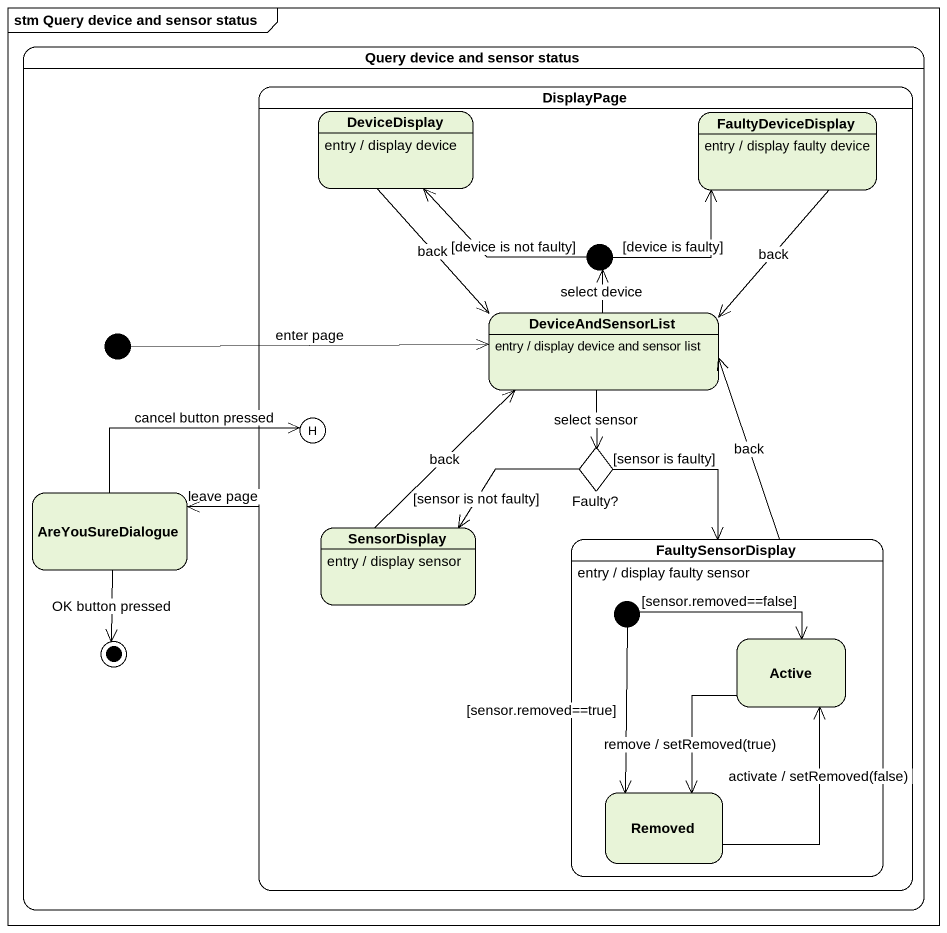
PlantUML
@startuml
mainframe stm Query device and sensor status
hide empty description
state "Query device and sensor status" as Query_device_and_sensor {
  state DisplayPage {
    state DeviceDisplay
    DeviceDisplay : entry / display device
    state FaultyDeviceDisplay
    FaultyDeviceDisplay : entry / display faulty device
    state junction1 <<choice>>
    state DeviceAndSensorList
    DeviceAndSensorList : entry / display device and sensor list
    state history1 <<history>>
    state "Faulty?" as Faulty <<choice>>
    state SensorDisplay
    SensorDisplay : entry / display sensor
    state FaultySensorDisplay {
      state Active
      state Removed
      [*] -right-> Active : [sensor.removed==false]
      [*] --> Removed : [sensor.removed==true]
    }
    FaultySensorDisplay : entry / display faulty sensor
  }
  state initial1 <<start>>
  state AreYouSureDialogue
  AreYouSureDialogue --> [*] : OK button pressed
}
DisplayPage -left-> AreYouSureDialogue : leave page
DeviceDisplay --> DeviceAndSensorList : back
FaultyDeviceDisplay --> DeviceAndSensorList : back
junction1 -left-> DeviceDisplay : [device is not faulty]
junction1 -right-> FaultyDeviceDisplay : [device is faulty]
initial1 -right-> DeviceAndSensorList : enter page
DeviceAndSensorList -up-> junction1 : select device
DeviceAndSensorList --> Faulty : select sensor
Faulty -left-> SensorDisplay : [sensor is not faulty]
Faulty --> FaultySensorDisplay : [sensor is faulty]
AreYouSureDialogue -right-> history1 : cancel button pressed
SensorDisplay -up-> DeviceAndSensorList : back
FaultySensorDisplay -up-> DeviceAndSensorList : back
Active --> Removed : remove / setRemoved(true)
Removed -up-> Active : activate / setRemoved(false)
@enduml
